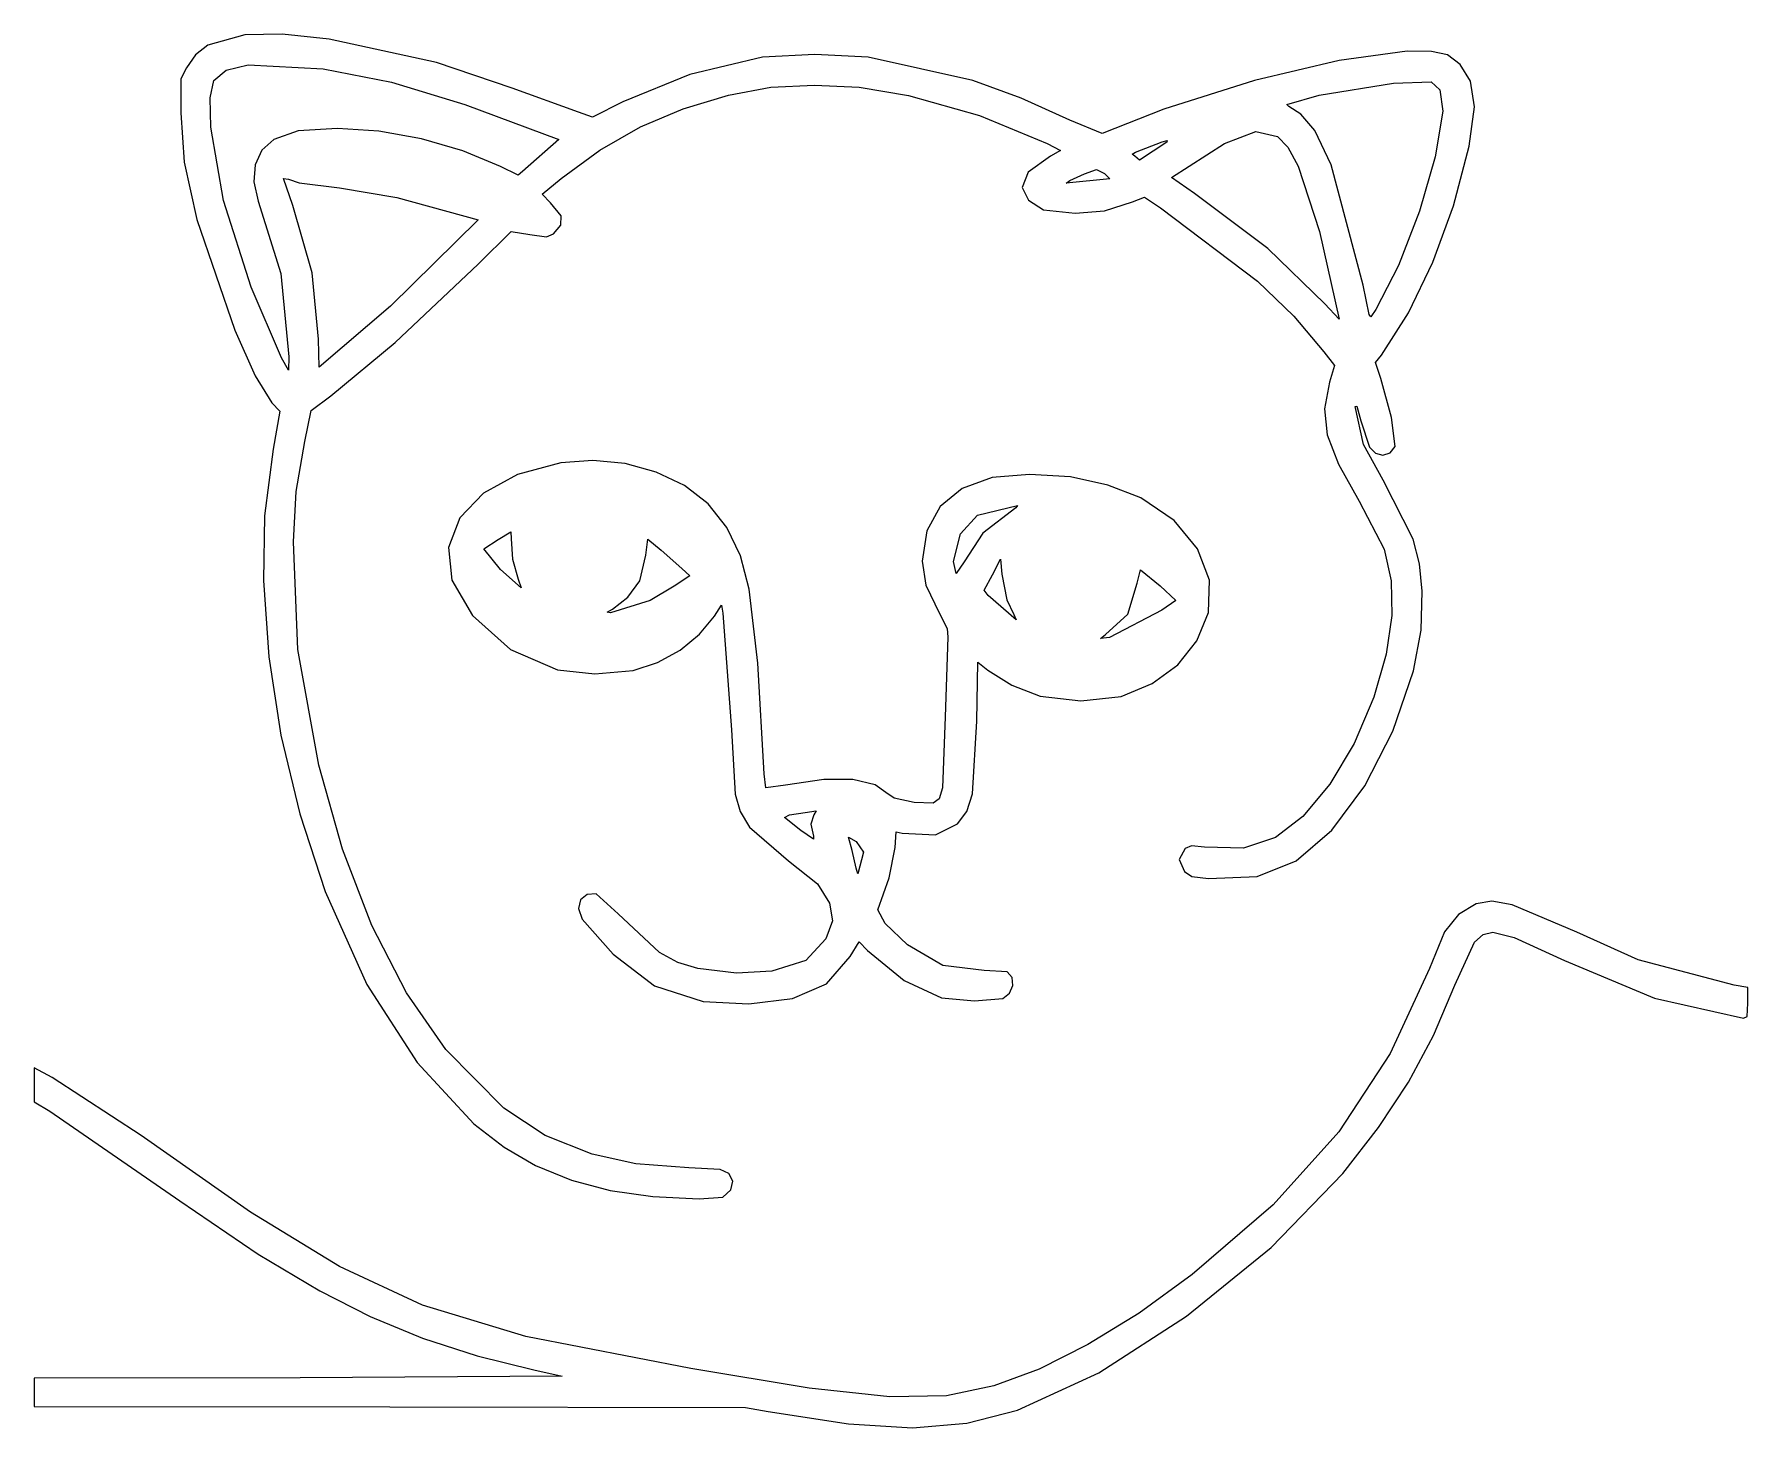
# Model space of a CAD drawing. Extents: x 0 to 60, y 3.9 to 52.7.
import ezdxf

# ---------------------------------------------------------------- set-up
doc = ezdxf.new("R2010")
doc.units = 0

msp = doc.modelspace()

# ---------------------------------------------------------------- linework, layer by layer
at = {"layer": 'Layer 1'}
for p, q in [((6.075318, 52.288813), (5.641086, 51.953294)), ((7.37605, 52.651), (6.075318, 52.288813)), ((7.376062, 52.650984), (7.37605, 52.651)), ((8.684753, 52.674032), (7.376062, 52.650984)), ((10.328963, 52.507927), (8.684753, 52.674032)), ((14.090582, 51.685152), (10.328963, 52.507927)), ((5.641086, 51.953294), (5.32531, 51.49994)), ((6.720314, 51.412906), (7.493475, 51.600822)), ((7.493475, 51.600822), (10.121402, 51.466862)), ((16.736702, 50.792088), (14.090582, 51.685152)), ((25.501959, 51.870381), (22.952593, 51.265908)), ((27.334391, 51.960514), (25.501959, 51.870381)), ((29.206519, 51.876996), (27.334391, 51.960514)), ((32.861465, 51.052565), (29.206519, 51.876996)), ((45.695128, 51.757915), (42.733339, 51.060416)), ((48.071465, 52.078343), (45.695128, 51.757915)), ((48.923417, 52.074673), (48.071465, 52.078343)), ((49.488999, 51.949758), (48.923417, 52.074673)), ((49.931396, 51.616513), (49.488999, 51.949758)), ((50.289449, 51.030233), (49.931396, 51.616513)), ((5.32531, 51.49994), (5.126851, 51.109638)), ((5.126851, 51.109638), (5.133466, 49.918888)), ((6.160495, 50.448727), (6.284532, 51.050099)), ((6.284532, 51.050099), (6.720314, 51.412906)), ((10.121402, 51.466862), (10.1214, 51.46686)), ((10.1214, 51.46686), (12.51035, 50.99304)), ((22.952593, 51.265908), (20.606649, 50.309171)), ((34.563042, 50.43972), (32.861465, 51.052565)), ((42.733339, 51.060416), (39.559449, 50.057788)), ((47.597061, 50.964101), (48.913501, 51.003793)), ((48.913501, 51.003793), (48.9135, 51.00379)), ((48.9135, 51.00379), (49.224419, 50.725948)), ((50.427543, 50.131382), (50.289449, 51.030233)), ((6.185303, 49.424391), (6.160495, 50.448727)), ((12.51035, 50.99304), (15.08287, 50.21657)), ((19.052052, 49.951946), (16.736702, 50.792088)), ((22.719087, 50.069042), (24.311204, 50.540692)), ((24.311204, 50.540692), (25.791378, 50.821015)), ((25.791378, 50.821015), (27.321164, 50.897918)), ((27.321164, 50.897918), (28.883202, 50.82515)), ((28.883202, 50.82515), (30.608964, 50.534077)), ((30.608964, 50.534077), (33.096313, 49.827068)), ((36.258419, 49.667486), (34.563042, 50.43972)), ((43.859421, 50.209958), (44.993942, 50.539896)), ((44.993942, 50.539896), (47.597061, 50.964101)), ((49.224419, 50.725948), (49.323648, 49.97842)), ((5.133466, 49.918888), (5.250888, 48.195606)), ((15.08287, 50.21657), (18.36405, 48.98613)), ((19.548199, 49.773333), (19.052052, 49.951946)), ((20.606649, 50.309171), (19.548199, 49.773333)), ((21.22434, 49.431803), (22.719087, 50.069042)), ((33.096313, 49.827068), (35.464584, 48.847177)), ((39.559449, 50.057788), (37.396249, 49.204416)), ((43.932189, 50.143805), (43.859421, 50.209958)), ((44.356395, 49.875885), (43.932189, 50.143805)), ((44.845099, 49.310278), (44.356395, 49.875885)), ((49.323648, 49.97842), (49.061001, 48.387028)), ((50.243142, 48.761193), (50.427543, 50.131382)), ((6.621912, 46.856009), (6.185303, 49.424391)), ((9.244866, 49.296222), (8.388191, 48.992745)), ((10.617541, 49.376432), (9.244866, 49.296222)), ((12.067738, 49.280306), (10.617541, 49.376432)), ((13.556386, 49.014249), (12.067738, 49.280306)), ((19.807738, 48.619675), (21.22434, 49.431803)), ((37.396249, 49.204416), (36.258419, 49.667486)), ((41.676373, 48.853822), (42.779473, 49.266451)), ((42.779473, 49.266451), (43.535273, 49.098588)), ((45.414014, 48.106298), (44.845099, 49.310278)), ((7.974012, 48.614846), (7.739066, 48.10795)), ((8.388191, 48.992745), (7.974012, 48.614846)), ((15.002861, 48.596865), (13.556386, 49.014249)), ((18.36405, 48.98613), (17.10053, 47.86815)), ((18.450054, 47.623352), (19.807738, 48.619675)), ((35.464584, 48.847177), (35.940885, 48.609027)), ((35.940885, 48.609027), (35.583659, 48.403953)), ((38.567186, 48.54952), (39.494979, 48.91088)), ((39.65871, 48.900131), (38.706108, 48.271678)), ((39.494979, 48.91088), (39.674211, 48.952329)), ((39.674211, 48.952329), (39.658707, 48.90013)), ((39.658707, 48.90013), (39.65871, 48.900131)), ((39.824093, 47.656452), (41.676373, 48.853822)), ((43.53527, 49.09859), (43.898697, 48.721933)), ((43.535273, 49.098588), (43.53527, 49.09859)), ((43.898697, 48.721933), (44.259644, 48.05503)), ((49.692833, 46.6719), (50.243142, 48.761193)), ((5.250888, 48.195606), (5.695766, 46.194478)), ((7.739066, 48.10795), (7.691415, 47.504306)), ((16.326541, 48.046762), (15.002861, 48.596865)), ((16.941763, 47.742459), (16.326541, 48.046762)), ((35.583659, 48.403953), (34.808016, 47.84248)), ((38.443976, 48.48006), (38.567186, 48.54952)), ((38.53411, 48.410599), (38.443976, 48.48006)), ((38.706108, 48.271678), (38.53411, 48.410599)), ((44.259644, 48.05503), (45.00386, 45.7711)), ((46.538614, 43.892358), (45.414014, 48.106298)), ((49.061001, 48.387028), (48.507488, 46.475624)), ((7.691415, 47.504306), (7.839122, 46.836165)), ((9.056327, 46.684007), (8.732178, 47.629993)), ((8.732178, 47.629993), (8.904176, 47.603532)), ((8.904176, 47.603532), (8.90418, 47.603532)), ((8.90418, 47.603532), (9.281252, 47.471226)), ((9.281252, 47.471226), (10.683692, 47.292613)), ((17.10053, 47.86815), (16.941763, 47.742459)), ((17.788525, 47.080898), (18.450054, 47.623352)), ((34.808016, 47.84248), (34.597981, 47.305813)), ((37.660893, 47.610148), (36.132763, 47.457996)), ((36.132763, 47.457996), (36.258454, 47.557225)), ((36.258454, 47.557225), (36.781062, 47.78876)), ((36.781062, 47.78876), (37.196172, 47.94422)), ((37.196172, 47.94422), (37.482283, 47.801991)), ((37.48228, 47.801991), (37.660893, 47.610148)), ((37.482283, 47.801991), (37.48228, 47.801991)), ((40.631158, 47.100768), (39.824093, 47.656452)), ((7.592704, 43.81545), (6.621912, 46.856009)), ((7.839122, 46.836165), (8.632957, 44.302505)), ((10.683692, 47.292613), (12.701352, 46.961848)), ((12.701352, 46.961848), (15.545922, 46.181244)), ((18.079598, 46.776595), (17.788525, 47.080898)), ((34.597981, 47.305813), (34.815459, 46.860935)), ((34.815459, 46.860935), (35.345509, 46.525209)), ((37.47811, 46.496267), (38.461309, 46.803051)), ((38.461309, 46.803051), (38.878072, 46.968433)), ((38.878072, 46.968433), (39.433756, 46.597977)), ((43.190443, 45.170759), (40.631158, 47.100768)), ((9.726125, 44.31656), (9.056327, 46.684007)), ((18.452535, 46.311871), (18.079598, 46.776595)), ((18.443439, 45.995991), (18.452535, 46.311871)), ((35.345509, 46.525209), (36.450259, 46.412749)), ((36.450259, 46.412749), (37.47811, 46.496267)), ((39.433756, 46.597977), (42.834014, 44.027936)), ((48.507488, 46.475624), (47.776602, 44.579105)), ((48.971354, 44.693618), (49.692833, 46.6719)), ((5.695766, 46.194478), (7.018823, 42.312958)), ((15.545922, 46.181244), (12.469812, 43.158054)), ((15.545938, 44.626626), (16.703618, 45.764456)), ((16.703618, 45.764456), (17.351916, 45.658611)), ((17.351916, 45.658611), (17.934062, 45.587497)), ((17.934062, 45.587497), (18.178827, 45.685072)), ((18.178827, 45.685072), (18.443439, 45.995991)), ((45.00386, 45.7711), (45.69185, 42.69499)), ((45.189088, 43.230828), (43.190443, 45.170759)), ((12.633551, 41.887068), (15.545938, 44.626626)), ((47.776602, 44.579105), (46.981838, 43.03237)), ((48.118397, 42.919996), (48.971354, 44.693618)), ((8.652802, 41.345469), (7.592704, 43.81545)), ((8.632957, 44.302505), (8.917414, 41.378545)), ((9.949391, 41.993767), (9.726125, 44.31656)), ((42.834014, 44.027936), (44.107456, 42.802454)), ((46.743688, 42.866988), (46.538614, 43.892358)), ((45.69185, 42.69499), (45.189088, 43.230828)), ((12.469812, 43.158054), (9.975852, 41.014704)), ((44.107456, 42.802454), (45.162596, 41.557127)), ((46.803226, 42.778508), (46.743688, 42.866988)), ((46.981838, 43.03237), (46.803226, 42.778508)), ((47.173652, 41.444683), (48.118397, 42.919996)), ((7.018823, 42.312958), (7.74051, 40.711436)), ((9.975852, 41.014704), (9.949391, 41.993767)), ((10.386008, 40.015766), (12.633551, 41.887068)), ((45.162596, 41.557127), (45.533052, 41.074211)), ((46.968578, 41.180071), (47.173652, 41.444683)), ((8.897568, 40.915475), (8.652802, 41.345469)), ((8.917414, 41.378545), (8.897568, 40.915475)), ((45.533052, 41.074211), (45.354439, 40.498681)), ((47.147191, 40.617771), (46.968578, 41.180071)), ((7.74051, 40.711436), (8.322036, 39.771028)), ((45.354439, 40.498681), (45.179134, 39.565616)), ((47.530878, 39.255021), (47.147191, 40.617771)), ((8.322036, 39.771028), (8.593263, 39.479955)), ((9.691403, 39.499773), (10.386008, 40.015766)), ((46.254128, 39.645322), (46.308704, 39.65111)), ((46.545201, 38.309032), (46.254128, 39.645322)), ((46.308704, 39.65111), (46.452587, 39.135945)), ((8.593263, 39.479955), (8.368343, 38.150285)), ((9.473098, 38.421483), (9.691403, 39.499773)), ((45.179134, 39.565616), (45.271748, 38.650535)), ((46.452587, 39.135945), (46.75689, 38.21642)), ((47.656569, 38.242881), (47.530878, 39.255021)), ((9.176237, 36.662641), (9.473098, 38.421483)), ((45.271748, 38.650535), (45.667013, 37.617619)), ((8.368343, 38.150285), (8.059905, 35.809301)), ((47.239806, 37.058742), (46.545201, 38.309032)), ((46.75689, 38.21642), (46.966305, 38.006591)), ((46.966305, 38.006591), (47.226576, 37.941885)), ((47.226576, 37.941885), (47.476923, 38.021062)), ((47.476923, 38.021062), (47.656569, 38.242881)), ((16.924055, 37.263955), (15.725345, 36.606456)), ((18.4434, 37.674), (16.924055, 37.263955)), ((19.564996, 37.756385), (18.443396, 37.674003)), ((18.443396, 37.674003), (18.4434, 37.674)), ((20.693419, 37.643408), (19.564996, 37.756385)), ((21.778431, 37.345616), (20.693419, 37.643408)), ((22.769796, 36.873553), (21.778431, 37.345616)), ((34.850146, 37.257248), (33.539487, 37.151403)), ((36.284837, 37.184479), (34.850146, 37.257248)), ((45.667013, 37.617619), (46.399659, 36.331051)), ((9.082796, 34.908763), (9.176237, 36.662641)), ((15.725345, 36.606456), (14.899985, 35.741817)), ((23.594119, 36.231667), (22.769796, 36.873553)), ((32.490035, 36.767096), (31.722764, 36.140917)), ((33.539487, 37.151403), (32.490035, 36.767096)), ((37.589705, 36.893407), (36.284837, 37.184479)), ((38.745727, 36.443567), (37.589705, 36.893407)), ((48.28833, 35.003039), (47.239806, 37.058742)), ((24.249135, 35.409925), (23.594119, 36.231667)), ((31.722764, 36.140917), (31.251939, 35.288991)), ((33.0301, 35.834951), (34.43254, 36.178946)), ((34.373, 36.09956), (33.221938, 35.210632)), ((34.373002, 36.099562), (34.373, 36.09956)), ((34.43254, 36.178946), (34.373002, 36.099562)), ((39.91498, 35.655312), (38.745727, 36.443567)), ((46.399659, 36.331051), (47.272877, 34.650771)), ((8.059905, 35.809301), (8.024348, 33.552655)), ((14.899985, 35.741817), (14.50069, 34.71035)), ((24.731741, 34.41205), (24.249135, 35.409925)), ((32.428936, 35.189134), (33.0301, 35.834951)), ((40.736931, 34.662396), (39.91498, 35.655312)), ((9.227506, 31.130611), (9.082796, 34.908763)), ((15.744382, 34.657432), (16.240529, 34.981581)), ((16.240529, 34.981581), (16.690369, 35.252808)), ((16.690369, 35.252808), (16.7036, 35.008042)), ((16.7036, 35.008042), (16.7036, 35.00804)), ((16.7036, 35.00804), (16.740811, 34.297724)), ((21.413681, 34.439124), (21.486449, 34.994808)), ((21.486449, 34.994808), (21.956135, 34.617736)), ((31.251939, 35.288991), (31.091827, 34.227443)), ((32.189958, 34.220821), (32.428936, 35.189134)), ((33.221938, 35.210632), (32.56703, 34.20759)), ((48.510562, 34.135815), (48.28833, 35.003039)), ((14.50069, 34.71035), (14.616458, 33.55681)), ((16.326528, 33.92975), (15.744382, 34.657432)), ((16.740811, 34.297724), (16.94175, 33.59237)), ((21.201992, 33.539445), (21.413681, 34.439124)), ((21.956135, 34.617736), (21.95614, 34.617738)), ((21.95614, 34.617738), (22.670591, 33.976055)), ((25.038836, 33.241763), (24.731741, 34.41205)), ((31.091827, 34.227443), (31.224133, 33.385647)), ((32.279265, 33.792481), (32.189958, 34.220821)), ((32.56703, 34.20759), (32.279265, 33.792481)), ((33.552763, 33.751136), (33.83722, 34.300205)), ((33.83722, 34.300205), (33.876911, 33.770982)), ((41.157002, 33.557848), (40.736931, 34.662396)), ((47.272877, 34.650771), (47.518263, 33.542812)), ((17.047595, 33.294682), (16.326528, 33.92975)), ((22.955048, 33.711443), (22.405979, 33.354217)), ((22.670591, 33.976055), (22.955048, 33.711443)), ((33.268306, 33.208682), (33.552763, 33.751136)), ((33.876911, 33.770982), (34.062139, 32.877918)), ((38.620072, 33.453448), (38.735013, 33.928095)), ((38.735013, 33.928095), (39.420522, 33.360834)), ((48.602556, 33.175562), (48.510562, 34.135815)), ((8.024348, 33.552655), (8.209783, 30.879148)), ((14.616458, 33.55681), (15.347447, 32.32885)), ((16.94175, 33.59237), (17.047595, 33.294682)), ((20.781921, 32.971357), (21.201992, 33.539445)), ((22.405979, 33.354217), (21.565837, 32.84484)), ((25.339005, 30.652703), (25.038836, 33.241763)), ((31.224133, 33.385647), (31.693818, 32.395003)), ((33.407227, 33.023454), (33.268306, 33.208682)), ((34.38629, 32.176697), (33.407227, 33.023454)), ((38.297577, 32.375155), (38.620072, 33.453448)), ((39.42052, 33.360834), (39.969589, 32.844841)), ((39.420522, 33.360834), (39.42052, 33.360834)), ((41.120617, 32.434697), (41.157002, 33.557848)), ((47.518263, 33.542812), (47.539143, 32.321361)), ((48.563691, 31.807848), (48.602556, 33.175562)), ((20.066643, 32.438826), (20.242775, 32.547152)), ((20.183237, 32.414846), (20.066643, 32.438826)), ((21.565837, 32.84484), (20.183237, 32.414846)), ((20.242775, 32.547152), (20.781921, 32.971357)), ((23.815017, 32.302389), (24.059783, 32.686076)), ((24.059783, 32.686076), (24.10609, 32.401619)), ((24.10609, 32.401619), (24.410393, 28.326599)), ((34.062139, 32.877918), (34.06214, 32.877918)), ((34.06214, 32.877918), (34.306906, 32.361925)), ((39.486673, 32.507461), (37.647623, 31.554859)), ((39.969589, 32.844841), (39.486673, 32.507461)), ((40.712742, 31.440752), (41.120617, 32.434697)), ((15.347447, 32.32885), (16.671332, 31.135619)), ((23.295205, 31.667011), (23.815017, 32.302389)), ((31.693818, 32.395003), (31.968353, 31.867433)), ((31.968353, 31.867433), (31.984891, 31.568092)), ((34.306906, 32.361925), (34.38629, 32.176697)), ((37.508702, 31.654088), (38.297577, 32.375155)), ((47.539143, 32.321361), (47.334276, 30.969673)), ((48.291637, 30.390522), (48.563691, 31.807848)), ((22.613521, 31.114119), (23.295205, 31.667011)), ((31.984891, 31.568092), (31.892277, 28.776442)), ((37.340012, 31.515167), (37.508702, 31.654088)), ((37.647623, 31.554859), (37.340012, 31.515167)), ((40.045631, 30.600611), (40.712742, 31.440752)), ((8.209783, 30.879148), (8.63957, 28.135555)), ((9.96263, 27.089493), (9.227506, 31.130611)), ((16.671332, 31.135619), (18.317717, 30.42365)), ((20.970447, 30.397189), (21.821442, 30.679061)), ((21.821442, 30.679061), (22.613521, 31.114119)), ((25.554829, 26.778623), (25.339005, 30.652703)), ((33.003656, 28.63091), (33.043347, 30.69488)), ((33.043347, 30.69488), (33.393957, 30.410423)), ((39.150294, 29.941564), (40.045631, 30.600611)), ((47.334276, 30.969673), (46.902421, 29.471001)), ((18.317717, 30.42365), (19.626719, 30.286383)), ((19.626719, 30.286383), (20.970447, 30.397189)), ((33.393957, 30.410423), (34.225832, 29.884507)), ((47.571602, 28.271563), (48.291637, 30.390522)), ((34.225832, 29.884507), (35.226397, 29.497513)), ((35.226397, 29.497513), (36.64703, 29.332957)), ((36.64703, 29.332957), (38.057737, 29.490897)), ((38.057737, 29.490897), (39.150294, 29.941564)), ((46.902421, 29.471001), (46.214224, 27.845191)), ((24.410393, 28.326599), (24.549314, 26.070789)), ((31.892277, 28.776442), (31.80049, 26.292397)), ((32.84985, 26.079066), (33.003656, 28.63091)), ((46.589851, 26.363466), (47.571602, 28.271563)), ((8.63957, 28.135555), (9.302547, 25.378312)), ((46.214224, 27.845191), (45.366018, 26.417217)), ((10.793984, 24.143), (9.96263, 27.089493)), ((25.614366, 26.295707), (25.554829, 26.778623)), ((27.646916, 26.585952), (26.302356, 26.388321)), ((28.664016, 26.580164), (27.646916, 26.585952)), ((29.440485, 26.397416), (28.664016, 26.580164)), ((45.366018, 26.417217), (44.426027, 25.28569)), ((24.549314, 26.070789), (24.71697, 25.459392)), ((26.302356, 26.388321), (25.614366, 26.295707)), ((29.815076, 26.130324), (29.440485, 26.397416)), ((30.112764, 25.92525), (29.815076, 26.130324)), ((30.813985, 25.773098), (30.112764, 25.92525)), ((31.684826, 25.90747), (31.475514, 25.753252)), ((31.80049, 26.292397), (31.684826, 25.90747)), ((32.653872, 25.466117), (32.84985, 26.079066)), ((45.431967, 24.805151), (46.589851, 26.363466)), ((9.302547, 25.378312), (10.187548, 22.663855)), ((24.71697, 25.459392), (25.047115, 24.910633)), ((26.27595, 25.257099), (26.441332, 25.343098)), ((26.844865, 24.794029), (26.27595, 25.257099)), ((26.441332, 25.343098), (26.990401, 25.429097)), ((26.990401, 25.429097), (27.380703, 25.488634)), ((27.30132, 25.349714), (27.192995, 25.015642)), ((27.380703, 25.488634), (27.30132, 25.349713)), ((27.30132, 25.349713), (27.30132, 25.349714)), ((31.475514, 25.753252), (30.813985, 25.773098)), ((32.328896, 25.02558), (32.653872, 25.466117)), ((44.426027, 25.28569), (43.462471, 24.549221)), ((25.047115, 24.910633), (26.408214, 23.735589)), ((27.292224, 24.497168), (26.844865, 24.794029)), ((27.192995, 25.015642), (27.288089, 24.602186)), ((27.288089, 24.602186), (27.292224, 24.497168)), ((30.14585, 24.198669), (30.185542, 24.754353)), ((30.185542, 24.754353), (30.390616, 24.708046)), ((30.390616, 24.708046), (31.555732, 24.650989)), ((31.555732, 24.650989), (32.328896, 25.02558)), ((44.183537, 23.735542), (45.431967, 24.805151)), ((11.825658, 21.468147), (10.793984, 24.143)), ((28.644222, 24.092806), (28.511916, 24.562492)), ((28.511916, 24.562492), (28.776528, 24.41034)), ((28.776528, 23.477584), (28.644222, 24.092806)), ((28.776528, 24.41034), (29.04114, 24.039884)), ((29.04114, 24.039884), (28.836066, 23.285741)), ((29.04114, 24.039884), (29.04114, 24.039884)), ((29.93168, 23.13774), (30.14585, 24.198669)), ((40.300366, 24.165535), (40.093638, 23.781848)), ((40.524459, 24.263937), (40.300366, 24.165535)), ((40.981741, 24.218457), (40.524459, 24.263937)), ((42.3387, 24.180419), (40.981741, 24.218457)), ((43.462471, 24.549221), (42.3387, 24.180419)), ((26.408214, 23.735589), (27.424486, 22.930178)), ((28.836066, 23.285741), (28.776528, 23.477584)), ((40.093638, 23.781848), (40.273905, 23.35847)), ((42.819964, 23.1873), (44.183537, 23.735542)), ((27.424486, 22.930178), (27.850344, 22.253769)), ((29.543859, 22.022239), (29.93168, 23.13774)), ((40.273905, 23.35847), (40.532728, 23.192261)), ((40.532728, 23.192261), (41.114047, 23.12032)), ((41.114047, 23.12032), (42.819964, 23.1873)), ((10.187548, 22.663855), (11.647875, 19.41058)), ((19.12478, 22.366229), (19.054286, 22.062133)), ((19.357968, 22.557246), (19.12478, 22.366229)), ((19.680464, 22.584534), (19.357968, 22.557246)), ((20.447838, 21.876698), (19.680464, 22.584534)), ((27.850344, 22.253769), (27.952881, 21.633585)), ((50.4879, 22.2339), (49.875986, 21.853521)), ((50.487952, 22.233862), (50.4879, 22.2339)), ((51.03888, 22.317794), (50.487952, 22.233862)), ((51.749818, 22.195825), (51.03888, 22.317794)), ((19.054286, 22.062133), (19.190934, 21.694777)), ((19.190934, 21.694777), (20.26923, 20.467639)), ((21.897418, 20.52222), (20.447838, 21.876698)), ((27.952881, 21.633585), (27.718038, 21.003479)), ((29.79772, 21.539321), (29.543859, 22.022239)), ((49.875986, 21.853521), (49.38315, 21.254837)), ((54.013902, 21.234953), (51.749818, 22.195825)), ((13.037185, 19.113309), (11.825658, 21.468147)), ((27.718038, 21.003479), (27.020125, 20.244375)), ((30.582459, 20.798409), (29.79772, 21.539321)), ((49.38315, 21.254837), (48.853927, 19.971467)), ((50.438345, 20.884346), (50.731279, 21.16136)), ((50.731279, 21.16136), (51.070107, 21.234955)), ((51.070107, 21.234955), (51.820942, 21.051381)), ((51.820942, 21.051381), (53.583917, 20.242662)), ((56.163872, 20.269121), (54.013902, 21.234953)), ((20.26923, 20.467639), (21.715496, 19.355444)), ((22.53259, 20.178019), (21.897418, 20.52222)), ((28.57142, 20.388258), (28.888954, 20.897635)), ((28.888954, 20.897635), (29.180027, 20.593332)), ((29.180027, 20.593332), (30.459259, 19.543157)), ((31.816213, 20.073208), (30.582459, 20.798409)), ((49.747047, 19.382675), (50.438345, 20.884346)), ((23.232878, 19.971498), (22.53259, 20.178019)), ((24.589008, 19.802808), (23.232878, 19.971498)), ((25.826068, 19.872269), (24.589008, 19.802808)), ((27.020125, 20.244375), (25.826068, 19.872269)), ((27.742854, 19.427387), (28.57142, 20.388258)), ((33.268269, 19.89873), (31.816213, 20.073208)), ((34.068719, 19.845807), (33.268269, 19.89873)), ((34.243093, 19.645178), (34.068719, 19.845807)), ((48.853927, 19.971467), (47.481359, 16.985181)), ((53.583917, 20.242662), (56.739411, 18.932007)), ((59.524442, 19.382672), (56.163872, 20.269121)), ((11.647875, 19.41058), (13.405887, 16.672056)), ((21.715496, 19.355444), (23.42472, 18.813819)), ((26.54714, 18.913048), (27.742854, 19.427387)), ((30.459259, 19.543157), (31.773217, 18.939512)), ((34.155234, 19.102517), (34.268004, 19.371987)), ((34.268004, 19.371987), (34.243093, 19.645178)), ((48.995385, 17.620013), (49.747047, 19.382675)), ((60.000743, 19.303289), (59.524442, 19.382672)), ((60.000743, 18.75422), (60.000743, 19.303289)), ((14.4081, 17.126863), (13.037185, 19.113309)), ((23.42472, 18.813819), (25.025621, 18.734436)), ((25.025621, 18.734436), (26.54714, 18.913048)), ((31.773217, 18.939512), (32.92924, 18.829533)), ((32.92924, 18.829533), (33.916567, 18.913051)), ((33.916567, 18.913051), (34.155234, 19.102517)), ((56.739411, 18.932007), (59.855207, 18.231612)), ((59.98007, 18.287015), (60.000743, 18.75422)), ((59.855207, 18.231612), (59.98007, 18.287015)), ((48.119687, 15.983247), (48.995385, 17.620013)), ((16.43899, 15.076123), (14.4081, 17.126863)), ((47.481359, 16.985181), (45.677761, 14.250067)), ((0.621897, 16.154424), (0.00006, 16.485189)), ((0.00006, 16.485189), (0.00006, 15.889813)), ((13.405887, 16.672056), (15.397087, 14.531389)), ((0.00006, 15.889813), (0.00006, 15.301052)), ((3.737697, 14.123534), (0.621897, 16.154424)), ((47.075299, 14.397336), (48.119687, 15.983247)), ((0.00006, 15.301052), (0.549129, 14.970287)), ((17.896008, 14.123517), (16.43899, 15.076123)), ((0.549129, 14.970287), (5.100449, 11.828027)), ((15.397087, 14.531389), (16.459977, 13.711222)), ((7.574567, 11.431114), (3.737697, 14.123534)), ((19.54156, 13.468603), (17.896008, 14.123517)), ((45.677761, 14.250067), (43.386698, 11.694803)), ((45.817567, 12.787235), (47.075299, 14.397336)), ((16.459977, 13.711222), (17.556978, 13.071685)), ((21.067214, 13.122954), (19.54156, 13.468603)), ((17.556978, 13.071685), (18.810267, 12.554866)), ((22.91536, 12.985687), (21.067214, 13.122954)), ((24.014328, 12.931938), (22.91536, 12.985687)), ((24.32442, 12.793844), (24.014328, 12.931938)), ((24.467476, 12.525925), (24.32442, 12.793844)), ((43.312139, 10.199109), (45.817567, 12.787235)), ((18.810267, 12.554866), (20.170846, 12.191852)), ((20.170846, 12.191852), (21.6567, 11.977682)), ((24.109422, 11.961144), (24.397188, 12.218314)), ((24.397188, 12.218314), (24.467476, 12.525925)), ((5.100449, 11.828027), (7.845794, 9.960858)), ((10.68623, 9.534178), (7.574567, 11.431114)), ((21.6567, 11.977682), (23.285818, 11.907395)), ((23.285818, 11.907395), (24.109422, 11.961144)), ((43.386698, 11.694803), (40.551737, 9.248067)), ((7.845794, 9.960858), (9.995759, 8.679147)), ((40.350871, 7.790214), (43.312139, 10.199109)), ((13.594477, 8.183004), (10.68623, 9.534178)), ((40.551737, 9.248067), (38.688704, 7.904334)), ((9.995759, 8.679147), (11.761424, 7.782052)), ((17.214692, 7.086516), (13.594477, 8.183004)), ((38.688704, 7.904334), (36.895135, 6.798753)), ((11.761424, 7.782052), (13.597788, 7.024498)), ((37.276726, 5.809244), (40.350871, 7.790214)), ((13.597788, 7.024498), (15.508573, 6.404623)), ((22.988187, 5.960264), (17.214692, 7.086516)), ((36.895135, 6.798753), (35.193354, 5.943727)), ((15.508573, 6.404623), (17.497499, 5.920567)), ((9.314382, 5.629494), (0.000052, 5.622879)), ((0.000052, 5.622879), (0.000052, 5.126732)), ((18.489792, 5.689032), (9.314382, 5.629494)), ((17.497499, 5.920567), (18.489792, 5.689032)), ((27.138433, 5.278165), (22.988187, 5.960264)), ((35.193354, 5.943727), (33.605687, 5.351657)), ((34.432667, 4.504895), (37.276726, 5.809244)), ((0.000052, 5.126732), (0.000052, 4.630585)), ((29.954055, 4.968797), (27.138433, 5.278165)), ((31.941117, 5.00301), (29.954055, 4.968797)), ((33.605687, 5.351657), (31.941117, 5.00301)), ((0.000052, 4.630585), (12.456652, 4.617355)), ((12.456652, 4.617355), (24.906652, 4.597509)), ((24.906652, 4.597509), (25.700487, 4.451973)), ((25.700487, 4.451973), (28.51054, 4.023012)), ((32.657085, 4.048233), (34.432667, 4.504895)), ((28.51054, 4.023012), (30.756225, 3.888019)), ((30.756225, 3.888019), (32.657085, 4.048233))]:
    msp.add_line(p, q, dxfattribs=at)

doc.saveas('drawing.dxf')
